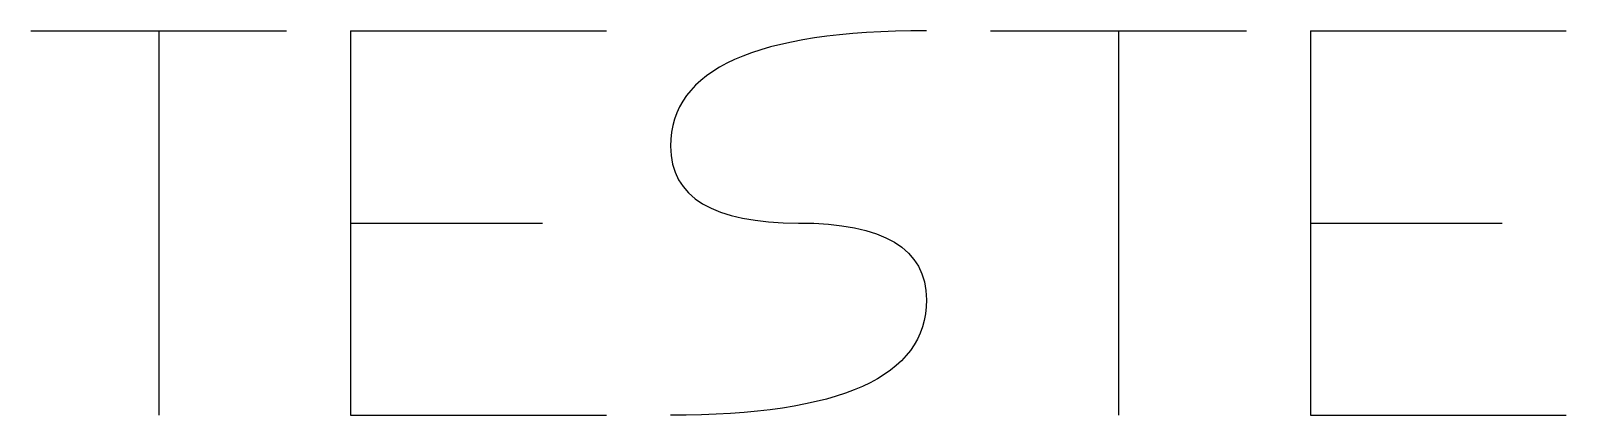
# Model space of a CAD drawing. Header units: millimetres. Extents: x 5 to 53, y 7 to 19.
import ezdxf

# ---------------------------------------------------------------- set-up
doc = ezdxf.new("R2010")
doc.units = ezdxf.units.MM
doc.layers.add('Camada 1', color=7, linetype='Continuous')

msp = doc.modelspace()

# ---------------------------------------------------------------- linework, layer by layer
at = {"layer": 'Camada 1', "color": 250}
for points in [[(5, 19), (7.667, 19), (10.333, 19), (13, 19)], [(9, 19), (9, 15), (9, 11), (9, 7)], [(15, 19), (15, 15), (15, 11), (15, 7)], [(15, 19), (17.667, 19), (20.333, 19), (23, 19)], [(35, 19), (37.667, 19), (40.333, 19), (43, 19)], [(39, 19), (39, 15), (39, 11), (39, 7)], [(45, 19), (45, 15), (45, 11), (45, 7)], [(45, 19), (47.667, 19), (50.333, 19), (53, 19)], [(15, 13), (17, 13), (19, 13), (21, 13)], [(45, 13), (47, 13), (49, 13), (51, 13)], [(15, 7), (17.667, 7), (20.333, 7), (23, 7)], [(45, 7), (47.667, 7), (50.333, 7), (53, 7)]]:
    msp.add_open_spline(points, degree=3, dxfattribs=at)
msp.add_open_spline([(33, 19), (27.667, 19), (25, 17.8), (25, 15.4), (25, 13.8), (26.333, 13), (29, 13), (31.667, 13), (33, 12.2), (33, 10.6), (33, 8.2), (30.333, 7), (25, 7)], degree=3, knots=[0, 0, 0, 0, 0.25, 0.25, 0.25, 0.5, 0.5, 0.5, 0.75, 0.75, 0.75, 1, 1, 1, 1], dxfattribs=at)

doc.saveas('drawing.dxf')
